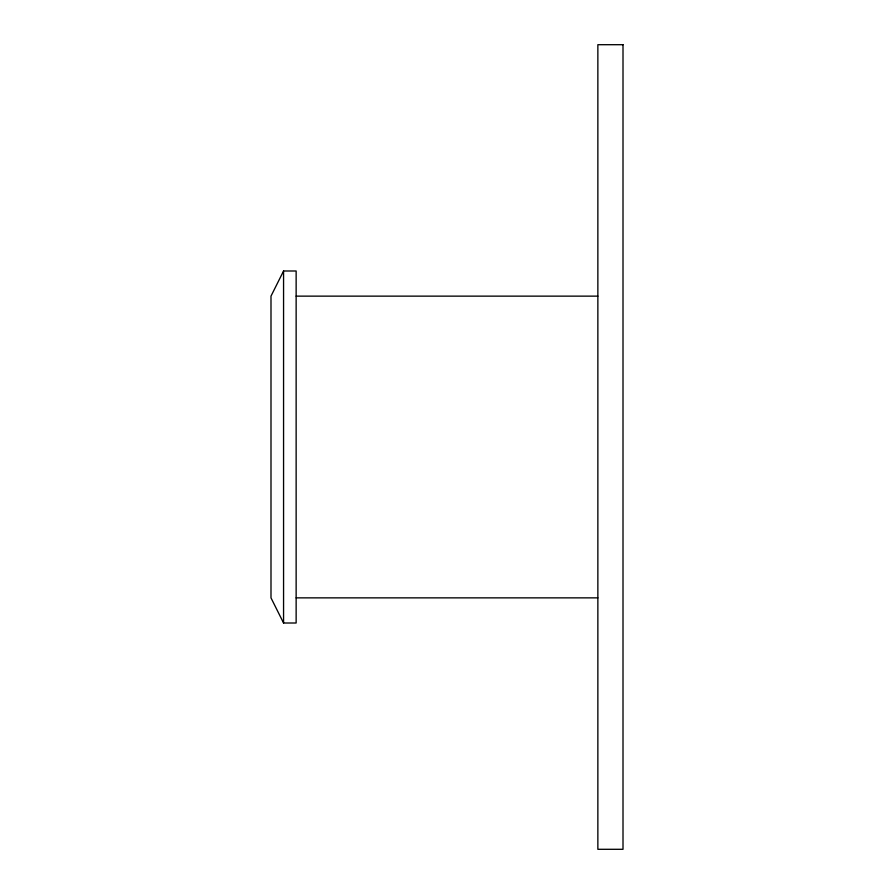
<?xml version="1.0" encoding="UTF-8"?>
<svg xmlns="http://www.w3.org/2000/svg" width="894" height="894" viewBox="0 0 894 894"><rect width="100%" height="100%" fill="white"/><g stroke="black" fill="none" stroke-linecap="round" stroke-linejoin="round"><path stroke-width="1.34" d="M283.566 270.994L270.994 296.137L270.994 597.862L283.566 623.006L296.137 623.006L296.137 270.994L283.566 270.994L283.566 623.006M296.137 296.137L597.862 296.137M296.137 597.862L597.862 597.862M623.006 44.7L597.862 44.7L597.862 849.3L623.006 849.3L623.006 44.7"/></g></svg>
